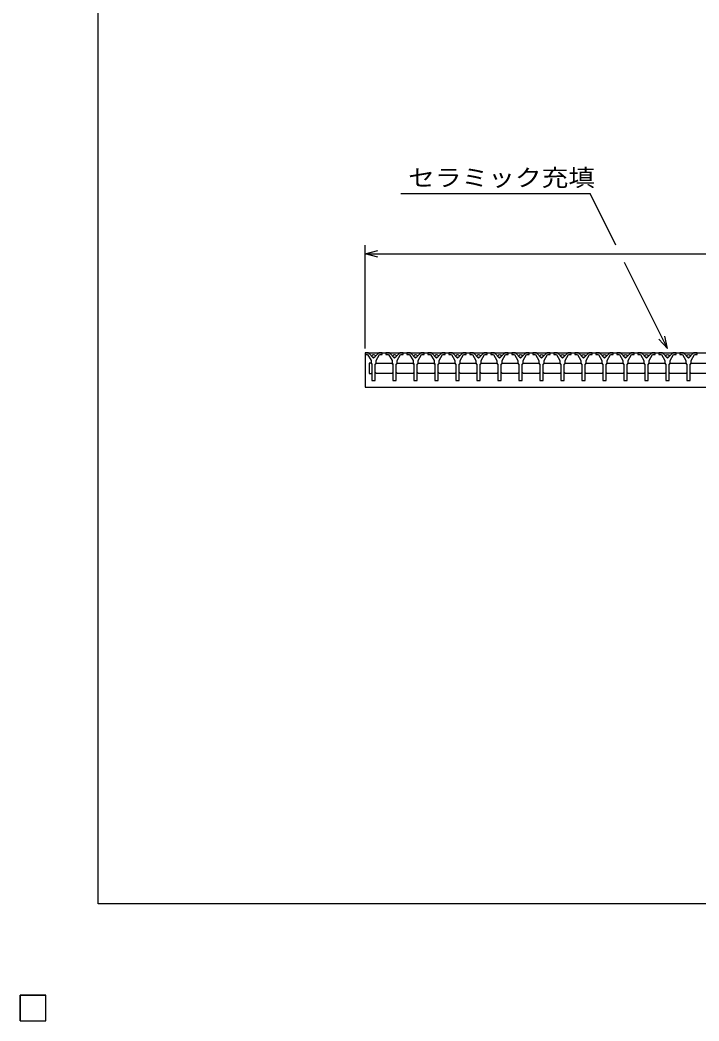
# Model space of a CAD drawing. Units: millimetres, scale not verified. Extents: x -1820 to 1731, y -1282 to 1054.
# Drawn here: x -1820 to -1031, y -1282 to -120 of the extents above; entities that cross this region are included whole.
import ezdxf
from ezdxf.enums import TextEntityAlignment as Align

# ---------------------------------------------------------------- set-up
doc = ezdxf.new("R2010")
doc.units = ezdxf.units.MM
doc.header["$LTSCALE"] = 10
for name, color, linetype, lineweight in [('0_2', 150, 'Continuous', 25), ('16', 3, 'Continuous', 25), ('22', 2, 'Continuous', 25)]:
    doc.layers.add(name, color=color, linetype=linetype, lineweight=lineweight)
doc.styles.add('ベクトル', font='')
doc.styles.get('ベクトル').set_extended_font_data('ベクトル')

msp = doc.modelspace()

# ---------------------------------------------------------------- linework, layer by layer
at = {"layer": '0_2'}
for p, q in [((-1729, -1146.5), (-1729, 1053.5)), ((1731, -1146.5), (-1729, -1146.5))]:
    msp.add_line(p, q, dxfattribs=at)
at = {"layer": '16'}
for p, q in [((-1419, -506.5), (-1419, -508.5)), ((-1415, -506.5), (-1419, -506.5)), ((-1419, -506.5), (-423, -506.5)), ((-1419, -506.5), (-1419, -546.5)), ((-1419, -508.5), (-1416, -508.5)), ((-1416, -508.5), (-1412, -515.5)), ((-1409, -512.5), (-1415, -506.5)), ((-1403, -506.5), (-1409, -512.5)), ((-1406, -515.5), (-1402, -508.5)), ((-1399, -506.5), (-1403, -506.5)), ((-1402, -508.5), (-1399, -508.5)), ((-1399, -508.5), (-1399, -506.5)), ((-1394.6, -506.5), (-1394.6, -508.5)), ((-1390.6, -506.5), (-1394.6, -506.5)), ((-1394.6, -508.5), (-1391.6, -508.5)), ((-1391.6, -508.5), (-1387.6, -515.5)), ((-1384.6, -512.5), (-1390.6, -506.5)), ((-1378.6, -506.5), (-1384.6, -512.5)), ((-1381.6, -515.5), (-1377.6, -508.5)), ((-1374.6, -506.5), (-1378.6, -506.5)), ((-1377.6, -508.5), (-1374.6, -508.5)), ((-1374.6, -508.5), (-1374.6, -506.5)), ((-1370.2, -506.5), (-1370.2, -508.5)), ((-1366.2, -506.5), (-1370.2, -506.5)), ((-1370.2, -508.5), (-1367.2, -508.5)), ((-1367.2, -508.5), (-1363.2, -515.5)), ((-1360.2, -512.5), (-1366.2, -506.5)), ((-1354.2, -506.5), (-1360.2, -512.5)), ((-1357.2, -515.5), (-1353.2, -508.5)), ((-1350.2, -506.5), (-1354.2, -506.5)), ((-1353.2, -508.5), (-1350.2, -508.5)), ((-1350.2, -508.5), (-1350.2, -506.5)), ((-1345.8, -506.5), (-1345.8, -508.5)), ((-1341.8, -506.5), (-1345.8, -506.5)), ((-1345.8, -508.5), (-1342.8, -508.5)), ((-1342.8, -508.5), (-1338.8, -515.5)), ((-1335.8, -512.5), (-1341.8, -506.5)), ((-1329.8, -506.5), (-1335.8, -512.5)), ((-1332.8, -515.5), (-1328.8, -508.5)), ((-1325.8, -506.5), (-1329.8, -506.5)), ((-1328.8, -508.5), (-1325.8, -508.5)), ((-1325.8, -508.5), (-1325.8, -506.5)), ((-1321.4, -506.5), (-1321.4, -508.5)), ((-1317.4, -506.5), (-1321.4, -506.5)), ((-1321.4, -508.5), (-1318.4, -508.5)), ((-1318.4, -508.5), (-1314.4, -515.5)), ((-1311.4, -512.5), (-1317.4, -506.5)), ((-1305.4, -506.5), (-1311.4, -512.5)), ((-1308.4, -515.5), (-1304.4, -508.5)), ((-1301.4, -506.5), (-1305.4, -506.5)), ((-1304.4, -508.5), (-1301.4, -508.5)), ((-1301.4, -508.5), (-1301.4, -506.5)), ((-1297, -506.5), (-1297, -508.5)), ((-1293, -506.5), (-1297, -506.5)), ((-1297, -508.5), (-1294, -508.5)), ((-1294, -508.5), (-1290, -515.5)), ((-1287, -512.5), (-1293, -506.5)), ((-1281, -506.5), (-1287, -512.5)), ((-1284, -515.5), (-1280, -508.5)), ((-1277, -506.5), (-1281, -506.5)), ((-1280, -508.5), (-1277, -508.5)), ((-1277, -508.5), (-1277, -506.5)), ((-1272.6, -506.5), (-1272.6, -508.5)), ((-1268.6, -506.5), (-1272.6, -506.5)), ((-1272.6, -508.5), (-1269.6, -508.5)), ((-1269.6, -508.5), (-1265.6, -515.5)), ((-1262.6, -512.5), (-1268.6, -506.5)), ((-1256.6, -506.5), (-1262.6, -512.5)), ((-1259.6, -515.5), (-1255.6, -508.5)), ((-1252.6, -506.5), (-1256.6, -506.5)), ((-1255.6, -508.5), (-1252.6, -508.5)), ((-1252.6, -508.5), (-1252.6, -506.5)), ((-1248.2, -506.5), (-1248.2, -508.5)), ((-1244.2, -506.5), (-1248.2, -506.5)), ((-1248.2, -508.5), (-1245.2, -508.5)), ((-1245.2, -508.5), (-1241.2, -515.5)), ((-1238.2, -512.5), (-1244.2, -506.5)), ((-1232.2, -506.5), (-1238.2, -512.5)), ((-1235.2, -515.5), (-1231.2, -508.5)), ((-1228.2, -506.5), (-1232.2, -506.5)), ((-1231.2, -508.5), (-1228.2, -508.5)), ((-1228.2, -508.5), (-1228.2, -506.5)), ((-1223.8, -506.5), (-1223.8, -508.5)), ((-1219.8, -506.5), (-1223.8, -506.5)), ((-1223.8, -508.5), (-1220.8, -508.5)), ((-1220.8, -508.5), (-1216.8, -515.5)), ((-1213.8, -512.5), (-1219.8, -506.5)), ((-1207.8, -506.5), (-1213.8, -512.5)), ((-1210.8, -515.5), (-1206.8, -508.5)), ((-1203.8, -506.5), (-1207.8, -506.5)), ((-1206.8, -508.5), (-1203.8, -508.5)), ((-1203.8, -508.5), (-1203.8, -506.5)), ((-1199.4, -506.5), (-1199.4, -508.5)), ((-1195.4, -506.5), (-1199.4, -506.5)), ((-1199.4, -508.5), (-1196.4, -508.5)), ((-1196.4, -508.5), (-1192.4, -515.5)), ((-1189.4, -512.5), (-1195.4, -506.5)), ((-1183.4, -506.5), (-1189.4, -512.5)), ((-1186.4, -515.5), (-1182.4, -508.5)), ((-1179.4, -506.5), (-1183.4, -506.5)), ((-1182.4, -508.5), (-1179.4, -508.5)), ((-1179.4, -508.5), (-1179.4, -506.5)), ((-1175, -506.5), (-1175, -508.5)), ((-1171, -506.5), (-1175, -506.5)), ((-1175, -508.5), (-1172, -508.5)), ((-1172, -508.5), (-1168, -515.5)), ((-1165, -512.5), (-1171, -506.5)), ((-1159, -506.5), (-1165, -512.5)), ((-1162, -515.5), (-1158, -508.5)), ((-1155, -506.5), (-1159, -506.5)), ((-1158, -508.5), (-1155, -508.5)), ((-1155, -508.5), (-1155, -506.5)), ((-1150.6, -506.5), (-1150.6, -508.5)), ((-1146.6, -506.5), (-1150.6, -506.5)), ((-1150.6, -508.5), (-1147.6, -508.5)), ((-1147.6, -508.5), (-1143.6, -515.5)), ((-1140.6, -512.5), (-1146.6, -506.5)), ((-1134.6, -506.5), (-1140.6, -512.5)), ((-1137.6, -515.5), (-1133.6, -508.5)), ((-1130.6, -506.5), (-1134.6, -506.5)), ((-1133.6, -508.5), (-1130.6, -508.5)), ((-1130.6, -508.5), (-1130.6, -506.5)), ((-1126.2, -506.5), (-1126.2, -508.5)), ((-1122.2, -506.5), (-1126.2, -506.5)), ((-1126.2, -508.5), (-1123.2, -508.5)), ((-1123.2, -508.5), (-1119.2, -515.5)), ((-1116.2, -512.5), (-1122.2, -506.5)), ((-1110.2, -506.5), (-1116.2, -512.5)), ((-1113.2, -515.5), (-1109.2, -508.5)), ((-1106.2, -506.5), (-1110.2, -506.5)), ((-1109.2, -508.5), (-1106.2, -508.5)), ((-1106.2, -508.5), (-1106.2, -506.5)), ((-1101.8, -506.5), (-1101.8, -508.5)), ((-1097.8, -506.5), (-1101.8, -506.5)), ((-1101.8, -508.5), (-1098.8, -508.5)), ((-1098.8, -508.5), (-1094.8, -515.5)), ((-1091.8, -512.5), (-1097.8, -506.5)), ((-1085.8, -506.5), (-1091.8, -512.5)), ((-1088.8, -515.5), (-1084.8, -508.5)), ((-1081.8, -506.5), (-1085.8, -506.5)), ((-1084.8, -508.5), (-1081.8, -508.5)), ((-1081.8, -508.5), (-1081.8, -506.5)), ((-1077.4, -506.5), (-1077.4, -508.5)), ((-1073.4, -506.5), (-1077.4, -506.5)), ((-1077.4, -508.5), (-1074.4, -508.5)), ((-1074.4, -508.5), (-1070.4, -515.5)), ((-1067.4, -512.5), (-1073.4, -506.5)), ((-1061.4, -506.5), (-1067.4, -512.5)), ((-1064.4, -515.5), (-1060.4, -508.5)), ((-1057.4, -506.5), (-1061.4, -506.5)), ((-1060.4, -508.5), (-1057.4, -508.5)), ((-1057.4, -508.5), (-1057.4, -506.5)), ((-1053, -506.5), (-1053, -508.5)), ((-1049, -506.5), (-1053, -506.5)), ((-1053, -508.5), (-1050, -508.5)), ((-1050, -508.5), (-1046, -515.5)), ((-1043, -512.5), (-1049, -506.5)), ((-1037, -506.5), (-1043, -512.5)), ((-1040, -515.5), (-1036, -508.5)), ((-1033, -506.5), (-1037, -506.5)), ((-1036, -508.5), (-1033, -508.5)), ((-1033, -508.5), (-1033, -506.5)), ((-1412.25, -518.5), (-1414.25, -518.5)), ((-1414.25, -518.5), (-1414.25, -530.5)), ((-1411.25, -519.5), (-1412.25, -518.5)), ((-1412, -515.5), (-1412, -518.5)), ((-1412, -518.5), (-1411, -519.5)), ((-1411, -519.5), (-1411, -538.5)), ((-1407, -519.5), (-1406, -518.5)), ((-1407, -538.5), (-1407, -519.5)), ((-1406.75, -519.5), (-1405.75, -518.5)), ((-1406, -518.5), (-1406, -515.5)), ((-1405.75, -518.5), (-1387.85, -518.5)), ((-1387.85, -518.5), (-1386.85, -519.5)), ((-1387.6, -515.5), (-1387.6, -518.5)), ((-1387.6, -518.5), (-1386.6, -519.5)), ((-1386.6, -519.5), (-1386.6, -538.5)), ((-1382.6, -519.5), (-1381.6, -518.5)), ((-1382.6, -538.5), (-1382.6, -519.5)), ((-1382.35, -519.5), (-1381.35, -518.5)), ((-1381.6, -518.5), (-1381.6, -515.5)), ((-1381.35, -518.5), (-1363.45, -518.5)), ((-1363.45, -518.5), (-1362.45, -519.5)), ((-1363.2, -515.5), (-1363.2, -518.5)), ((-1363.2, -518.5), (-1362.2, -519.5)), ((-1362.2, -519.5), (-1362.2, -538.5)), ((-1358.2, -519.5), (-1357.2, -518.5)), ((-1358.2, -538.5), (-1358.2, -519.5)), ((-1357.95, -519.5), (-1356.95, -518.5)), ((-1357.2, -518.5), (-1357.2, -515.5)), ((-1356.95, -518.5), (-1339.05, -518.5)), ((-1339.05, -518.5), (-1338.05, -519.5)), ((-1338.8, -515.5), (-1338.8, -518.5)), ((-1338.8, -518.5), (-1337.8, -519.5)), ((-1337.8, -519.5), (-1337.8, -538.5)), ((-1333.8, -519.5), (-1332.8, -518.5)), ((-1333.8, -538.5), (-1333.8, -519.5)), ((-1333.55, -519.5), (-1332.55, -518.5)), ((-1332.8, -518.5), (-1332.8, -515.5)), ((-1332.55, -518.5), (-1314.65, -518.5)), ((-1314.65, -518.5), (-1313.65, -519.5)), ((-1314.4, -515.5), (-1314.4, -518.5)), ((-1314.4, -518.5), (-1313.4, -519.5)), ((-1313.4, -519.5), (-1313.4, -538.5)), ((-1309.4, -519.5), (-1308.4, -518.5)), ((-1309.4, -538.5), (-1309.4, -519.5)), ((-1309.15, -519.5), (-1308.15, -518.5)), ((-1308.4, -518.5), (-1308.4, -515.5)), ((-1308.15, -518.5), (-1290.25, -518.5)), ((-1290.25, -518.5), (-1289.25, -519.5)), ((-1290, -515.5), (-1290, -518.5)), ((-1290, -518.5), (-1289, -519.5)), ((-1289, -519.5), (-1289, -538.5)), ((-1285, -519.5), (-1284, -518.5)), ((-1285, -538.5), (-1285, -519.5)), ((-1284.75, -519.5), (-1283.75, -518.5)), ((-1284, -518.5), (-1284, -515.5)), ((-1283.75, -518.5), (-1265.85, -518.5)), ((-1265.85, -518.5), (-1264.85, -519.5)), ((-1265.6, -515.5), (-1265.6, -518.5)), ((-1265.6, -518.5), (-1264.6, -519.5)), ((-1264.6, -519.5), (-1264.6, -538.5)), ((-1260.6, -519.5), (-1259.6, -518.5)), ((-1260.6, -538.5), (-1260.6, -519.5)), ((-1260.35, -519.5), (-1259.35, -518.5)), ((-1259.6, -518.5), (-1259.6, -515.5)), ((-1259.35, -518.5), (-1241.45, -518.5)), ((-1241.45, -518.5), (-1240.45, -519.5)), ((-1241.2, -515.5), (-1241.2, -518.5)), ((-1241.2, -518.5), (-1240.2, -519.5)), ((-1240.2, -519.5), (-1240.2, -538.5)), ((-1236.2, -519.5), (-1235.2, -518.5)), ((-1236.2, -538.5), (-1236.2, -519.5)), ((-1235.95, -519.5), (-1234.95, -518.5)), ((-1235.2, -518.5), (-1235.2, -515.5)), ((-1234.95, -518.5), (-1217.05, -518.5)), ((-1217.05, -518.5), (-1216.05, -519.5)), ((-1216.8, -515.5), (-1216.8, -518.5)), ((-1216.8, -518.5), (-1215.8, -519.5)), ((-1215.8, -519.5), (-1215.8, -538.5)), ((-1211.8, -519.5), (-1210.8, -518.5)), ((-1211.8, -538.5), (-1211.8, -519.5)), ((-1211.55, -519.5), (-1210.55, -518.5)), ((-1210.8, -518.5), (-1210.8, -515.5)), ((-1210.55, -518.5), (-1192.65, -518.5)), ((-1192.65, -518.5), (-1191.65, -519.5)), ((-1192.4, -515.5), (-1192.4, -518.5)), ((-1192.4, -518.5), (-1191.4, -519.5)), ((-1191.4, -519.5), (-1191.4, -538.5)), ((-1187.4, -519.5), (-1186.4, -518.5)), ((-1187.4, -538.5), (-1187.4, -519.5)), ((-1187.15, -519.5), (-1186.15, -518.5)), ((-1186.4, -518.5), (-1186.4, -515.5)), ((-1186.15, -518.5), (-1168.25, -518.5)), ((-1168.25, -518.5), (-1167.25, -519.5)), ((-1168, -515.5), (-1168, -518.5)), ((-1168, -518.5), (-1167, -519.5)), ((-1167, -519.5), (-1167, -538.5)), ((-1163, -519.5), (-1162, -518.5)), ((-1163, -538.5), (-1163, -519.5)), ((-1162.75, -519.5), (-1161.75, -518.5)), ((-1162, -518.5), (-1162, -515.5)), ((-1161.75, -518.5), (-1143.85, -518.5)), ((-1143.85, -518.5), (-1142.85, -519.5)), ((-1143.6, -515.5), (-1143.6, -518.5)), ((-1143.6, -518.5), (-1142.6, -519.5)), ((-1142.6, -519.5), (-1142.6, -538.5)), ((-1138.6, -519.5), (-1137.6, -518.5)), ((-1138.6, -538.5), (-1138.6, -519.5)), ((-1138.35, -519.5), (-1137.35, -518.5)), ((-1137.6, -518.5), (-1137.6, -515.5)), ((-1137.35, -518.5), (-1119.45, -518.5)), ((-1119.45, -518.5), (-1118.45, -519.5)), ((-1119.2, -515.5), (-1119.2, -518.5)), ((-1119.2, -518.5), (-1118.2, -519.5)), ((-1118.2, -519.5), (-1118.2, -538.5)), ((-1114.2, -519.5), (-1113.2, -518.5)), ((-1114.2, -538.5), (-1114.2, -519.5)), ((-1113.95, -519.5), (-1112.95, -518.5)), ((-1113.2, -518.5), (-1113.2, -515.5)), ((-1112.95, -518.5), (-1095.05, -518.5)), ((-1095.05, -518.5), (-1094.05, -519.5)), ((-1094.8, -515.5), (-1094.8, -518.5)), ((-1094.8, -518.5), (-1093.8, -519.5)), ((-1093.8, -519.5), (-1093.8, -538.5)), ((-1089.8, -519.5), (-1088.8, -518.5)), ((-1089.8, -538.5), (-1089.8, -519.5)), ((-1089.55, -519.5), (-1088.55, -518.5)), ((-1088.8, -518.5), (-1088.8, -515.5)), ((-1088.55, -518.5), (-1070.65, -518.5)), ((-1070.65, -518.5), (-1069.65, -519.5)), ((-1070.4, -515.5), (-1070.4, -518.5)), ((-1070.4, -518.5), (-1069.4, -519.5)), ((-1069.4, -519.5), (-1069.4, -538.5)), ((-1065.4, -519.5), (-1064.4, -518.5)), ((-1065.4, -538.5), (-1065.4, -519.5)), ((-1065.15, -519.5), (-1064.15, -518.5)), ((-1064.4, -518.5), (-1064.4, -515.5)), ((-1064.15, -518.5), (-1046.25, -518.5)), ((-1046.25, -518.5), (-1045.25, -519.5)), ((-1046, -515.5), (-1046, -518.5)), ((-1046, -518.5), (-1045, -519.5)), ((-1045, -519.5), (-1045, -538.5)), ((-1041, -519.5), (-1040, -518.5)), ((-1041, -538.5), (-1041, -519.5)), ((-1040.75, -519.5), (-1039.75, -518.5)), ((-1040, -518.5), (-1040, -515.5)), ((-1039.75, -518.5), (-1021.85, -518.5)), ((-1414.25, -530.5), (-1412.25, -530.5)), ((-1412.25, -530.5), (-1411.25, -529.5)), ((-1405.75, -530.5), (-1406.75, -529.5)), ((-1387.85, -530.5), (-1405.75, -530.5)), ((-1386.85, -529.5), (-1387.85, -530.5)), ((-1381.35, -530.5), (-1382.35, -529.5)), ((-1363.45, -530.5), (-1381.35, -530.5)), ((-1362.45, -529.5), (-1363.45, -530.5)), ((-1356.95, -530.5), (-1357.95, -529.5)), ((-1339.05, -530.5), (-1356.95, -530.5)), ((-1338.05, -529.5), (-1339.05, -530.5)), ((-1332.55, -530.5), (-1333.55, -529.5)), ((-1314.65, -530.5), (-1332.55, -530.5)), ((-1313.65, -529.5), (-1314.65, -530.5)), ((-1308.15, -530.5), (-1309.15, -529.5)), ((-1290.25, -530.5), (-1308.15, -530.5)), ((-1289.25, -529.5), (-1290.25, -530.5)), ((-1283.75, -530.5), (-1284.75, -529.5)), ((-1265.85, -530.5), (-1283.75, -530.5)), ((-1264.85, -529.5), (-1265.85, -530.5)), ((-1259.35, -530.5), (-1260.35, -529.5)), ((-1241.45, -530.5), (-1259.35, -530.5)), ((-1240.45, -529.5), (-1241.45, -530.5)), ((-1234.95, -530.5), (-1235.95, -529.5)), ((-1217.05, -530.5), (-1234.95, -530.5)), ((-1216.05, -529.5), (-1217.05, -530.5)), ((-1210.55, -530.5), (-1211.55, -529.5)), ((-1192.65, -530.5), (-1210.55, -530.5)), ((-1191.65, -529.5), (-1192.65, -530.5)), ((-1186.15, -530.5), (-1187.15, -529.5)), ((-1168.25, -530.5), (-1186.15, -530.5)), ((-1167.25, -529.5), (-1168.25, -530.5)), ((-1161.75, -530.5), (-1162.75, -529.5)), ((-1143.85, -530.5), (-1161.75, -530.5)), ((-1142.85, -529.5), (-1143.85, -530.5)), ((-1137.35, -530.5), (-1138.35, -529.5)), ((-1119.45, -530.5), (-1137.35, -530.5)), ((-1118.45, -529.5), (-1119.45, -530.5)), ((-1112.95, -530.5), (-1113.95, -529.5)), ((-1095.05, -530.5), (-1112.95, -530.5)), ((-1094.05, -529.5), (-1095.05, -530.5)), ((-1088.55, -530.5), (-1089.55, -529.5)), ((-1070.65, -530.5), (-1088.55, -530.5)), ((-1069.65, -529.5), (-1070.65, -530.5)), ((-1064.15, -530.5), (-1065.15, -529.5)), ((-1046.25, -530.5), (-1064.15, -530.5)), ((-1045.25, -529.5), (-1046.25, -530.5)), ((-1039.75, -530.5), (-1040.75, -529.5)), ((-1021.85, -530.5), (-1039.75, -530.5)), ((-1411, -538.5), (-1407, -538.5)), ((-1386.6, -538.5), (-1382.6, -538.5)), ((-1362.2, -538.5), (-1358.2, -538.5)), ((-1337.8, -538.5), (-1333.8, -538.5)), ((-1313.4, -538.5), (-1309.4, -538.5)), ((-1289, -538.5), (-1285, -538.5)), ((-1264.6, -538.5), (-1260.6, -538.5)), ((-1240.2, -538.5), (-1236.2, -538.5)), ((-1215.8, -538.5), (-1211.8, -538.5)), ((-1191.4, -538.5), (-1187.4, -538.5)), ((-1167, -538.5), (-1163, -538.5)), ((-1142.6, -538.5), (-1138.6, -538.5)), ((-1118.2, -538.5), (-1114.2, -538.5)), ((-1093.8, -538.5), (-1089.8, -538.5)), ((-1069.4, -538.5), (-1065.4, -538.5)), ((-1045, -538.5), (-1041, -538.5)), ((-1419, -546.5), (-423, -546.5)), ((-1820, -1252.5), (-1790, -1252.5)), ((-1820, -1282.5), (-1820, -1252.5)), ((-1820, -1252.5), (-1790, -1252.5)), ((-1820, -1282.5), (-1820, -1252.5)), ((-1820, -1252.5), (-1790, -1252.5)), ((-1820, -1282.5), (-1820, -1252.5)), ((-1820, -1252.5), (-1790, -1252.5)), ((-1820, -1282.5), (-1820, -1252.5)), ((-1820, -1252.5), (-1790, -1252.5)), ((-1820, -1282.5), (-1820, -1252.5)), ((-1790, -1282.5), (-1790, -1252.5)), ((-1790, -1282.5), (-1790, -1252.5)), ((-1790, -1282.5), (-1790, -1252.5)), ((-1790, -1282.5), (-1790, -1252.5)), ((-1790, -1282.5), (-1790, -1252.5)), ((-1820, -1282.5), (-1790, -1282.5)), ((-1820, -1282.5), (-1790, -1282.5)), ((-1820, -1282.5), (-1790, -1282.5)), ((-1820, -1282.5), (-1790, -1282.5)), ((-1820, -1282.5), (-1790, -1282.5))]:
    msp.add_line(p, q, dxfattribs=at)
for centre in [(-1409, -510), (-1384.6, -510), (-1360.2, -510), (-1335.8, -510), (-1311.4, -510), (-1287, -510), (-1262.6, -510), (-1238.2, -510), (-1213.8, -510), (-1189.4, -510), (-1165, -510), (-1140.6, -510), (-1116.2, -510), (-1091.8, -510), (-1067.4, -510), (-1043, -510)]:
    msp.add_circle(centre, 1.8, dxfattribs=at)
at = {"layer": '22', "color": 4}
for p, q in [((-1377.4, -321.5), (-1157.4, -321.5)), ((-1127.4, -381.5), (-1157.4, -321.5)), ((-1419, -501.5), (-1419, -381.5)), ((-1419, -391.5), (-1404, -387.5)), ((-1404, -395.5), (-1419, -391.5)), ((-1419, -391.5), (-423, -391.5)), ((-1067.4, -501.5), (-1117.4, -401.5)), ((-1067.4, -501.5), (-1070.4, -486.9)), ((-1067.4, -501.5), (-1077.4, -490.5))]:
    msp.add_line(p, q, dxfattribs=at)
at = {"layer": '22'}
for p, q in [((-1790, -1252.5), (-1820, -1252.5)), ((-1820, -1252.5), (-1820, -1282.5)), ((-1790, -1252.5), (-1820, -1252.5)), ((-1820, -1252.5), (-1820, -1282.5)), ((-1790, -1252.5), (-1820, -1252.5)), ((-1820, -1252.5), (-1820, -1282.5)), ((-1790, -1282.5), (-1790, -1252.5)), ((-1790, -1282.5), (-1790, -1252.5)), ((-1790, -1282.5), (-1790, -1252.5)), ((-1820, -1282.5), (-1790, -1282.5)), ((-1820, -1282.5), (-1790, -1282.5)), ((-1820, -1282.5), (-1790, -1282.5))]:
    msp.add_line(p, q, dxfattribs=at)

# ---------------------------------------------------------------- texts
at = {"layer": '22', "style": 'ベクトル', "width": 1.15}
msp.add_text('セラミック充填', height=19.79, dxfattribs=at).set_placement((-1368.9, -303), align=Align.MIDDLE_LEFT)

doc.saveas('drawing.dxf')
